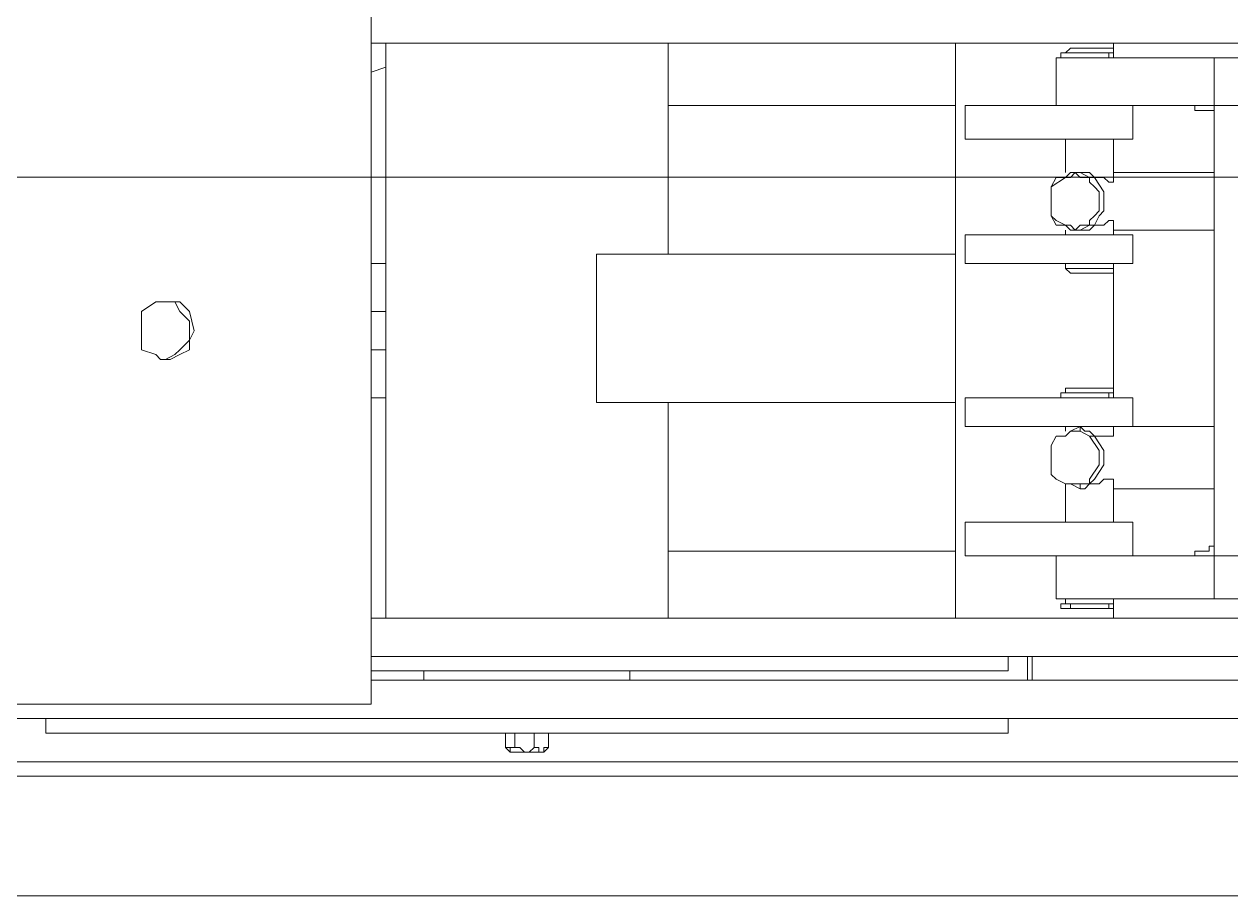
# Model space of a CAD drawing. Header units: metres. Extents: x -13545 to 152404, y -11890 to 28436.
# Drawn here: x 3990.3 to 4071.5, y 591.7 to 650.3 of the extents above; entities that cross this region are included whole.
import ezdxf

# ---------------------------------------------------------------- set-up
doc = ezdxf.new("R2010")
doc.units = ezdxf.units.M
doc.header["$LTSCALE"] = 100
doc.header["$MEASUREMENT"] = 0
doc.layers.get('0').update_dxf_attribs({"color": 9, "lineweight": 9})
doc.layers.add('25', color=8, linetype='Continuous', lineweight=9)
doc.layers.add('32-ekipman', color=9, linetype='Continuous', lineweight=9)
doc.styles.add('MuuM_TEXT-STANDART', font='ARIALN.TTF')
doc.dimstyles.new('MuuM_DIM200', dxfattribs={"dimscale": 20, "dimtxt": 2, "dimasz": 1, "dimexe": 1, "dimexo": 1, "dimgap": 1, "dimtad": 1, "dimdec": 1, "dimrnd": 0.5, "dimdsep": 46, "dimtxsty": 'MuuM_TEXT-STANDART', "dimblk": 'ARCHTICK', "dimcen": 0, "dimdle": 0.15, "dimclrd": 256, "dimclre": 256, "dimclrt": 256, "dimadec": 0, "dimazin": 0, "dimtfac": 5, "dimtdec": 1, "dimtix": 1, "dimtmove": 2, "dimatfit": 3, "dimldrblk": 'DOT', "dimfxl": 3, "dimfxlon": 1, "dimtolj": 1, "dimlwd": -1, "dimlwe": -1, "dimarcsym": 0})

# ---------------------------------------------------------------- blocks, each defined once
blk = doc.blocks.new('h')
for points in [[(181693.944, -16269.627), (181894.009, -16269.627)], [(181892.72, -16277.681), (181698.776, -16277.681)], [(181892.72, -16278.648), (181698.776, -16278.648)], [(181797.681, -16279.614), (181798.003, -16279.292)], [(181797.681, -16279.614), (181798.003, -16279.614), (181798.003, -16279.292), (181798.326, -16279.292), (181798.326, -16279.614), (181798.648, -16279.614)], [(181798.003, -16279.292), (181800.259, -16279.292)], [(181798.648, -16279.614), (181798.648, -16279.614), (181798.97, -16279.292), (181799.292, -16279.292), (181799.614, -16279.614), (181799.936, -16279.614)], [(181799.936, -16279.614), (181800.259, -16279.614), (181800.259, -16279.292), (181800.259, -16279.292), (181800.259, -16279.614), (181800.581, -16279.614)], [(181800.581, -16279.614), (181800.259, -16279.292)], [(181797.681, -16280.581), (181797.681, -16279.614)], [(181798.648, -16280.581), (181798.648, -16279.614)], [(181799.936, -16280.581), (181799.936, -16279.614)], [(181800.581, -16280.581), (181800.581, -16279.614)], [(181831.509, -16280.581), (181766.753, -16280.581)], [(181766.753, -16280.581), (181766.753, -16281.547)], [(181801.869, -16280.581), (181796.715, -16280.581)], [(181796.715, -16280.581), (181796.715, -16280.581)], [(181797.681, -16280.581), (181800.581, -16280.581)], [(181798.003, -16280.581), (181800.259, -16280.581)], [(181798.003, -16280.581), (181798.003, -16280.581)], [(181801.869, -16280.581), (181801.869, -16280.581)], [(181831.509, -16280.581), (181831.509, -16281.547)], [(181901.097, -16281.547), (181695.554, -16281.547)], [(181809.601, -16282.514), (181855.671, -16282.514)], [(181809.601, -16282.514), (181809.601, -16284.769)], [(181809.601, -16284.125), (181692.655, -16284.125)], [(181765.142, -16284.125), (181765.142, -16285.735)], [(181765.465, -16284.125), (181765.465, -16285.735)], [(181792.204, -16284.125), (181806.058, -16284.125)], [(181792.204, -16284.769), (181792.204, -16284.125)], [(181806.058, -16284.769), (181806.058, -16284.125)], [(181800.903, -16284.769), (181766.753, -16284.769)], [(181766.753, -16284.769), (181766.753, -16285.735)], [(181799.292, -16284.769), (181806.058, -16284.769)], [(181809.601, -16284.769), (181806.058, -16284.769)], [(181809.601, -16284.769), (181809.601, -16285.413)], [(181809.601, -16285.735), (181686.856, -16285.735)], [(181809.601, -16330.194), (181809.601, -16285.413)], [(181809.601, -16288.313), (181686.856, -16288.313)], [(181770.297, -16288.313), (181759.666, -16288.313)], [(181759.666, -16288.313), (181759.666, -16289.601)], [(181770.297, -16288.313), (181770.297, -16326.973)], [(181808.635, -16288.313), (181789.627, -16288.313)], [(181789.627, -16288.313), (181789.627, -16302.81)], [(181808.635, -16288.313), (181808.635, -16326.973)], [(181759.666, -16288.957), (181762.887, -16288.957)], [(181759.666, -16288.957), (181762.887, -16288.957)], [(181759.666, -16288.957), (181762.565, -16288.957)], [(181759.666, -16288.957), (181759.666, -16289.279)], [(181759.666, -16288.957), (181759.666, -16288.957)], [(181759.988, -16288.957), (181763.209, -16288.957)], [(181759.988, -16289.279), (181759.988, -16288.957)], [(181762.565, -16288.957), (181762.887, -16288.957)], [(181762.565, -16288.957), (181762.565, -16289.279)], [(181763.209, -16288.957), (181763.209, -16289.279)], [(181718.106, -16289.601), (181763.532, -16289.601)], [(181752.9, -16292.501), (181752.9, -16289.601)], [(181763.209, -16289.279), (181759.666, -16289.279)], [(181759.666, -16289.279), (181759.666, -16289.601)], [(181762.887, -16289.279), (181762.887, -16289.601)], [(181763.532, -16292.501), (181763.532, -16289.601)], [(181729.06, -16292.501), (181754.189, -16292.501)], [(181731.315, -16292.501), (181763.532, -16292.501)], [(181753.222, -16292.501), (181752.9, -16292.501), (181752.9, -16292.823)], [(181752.9, -16293.145), (181752.9, -16293.145), (181753.222, -16293.145), (181753.222, -16292.823)], [(181752.9, -16292.823), (181752.9, -16292.823), (181752.9, -16293.145)], [(181752.9, -16322.14), (181752.9, -16293.145)], [(181752.9, -16322.14), (181752.9, -16293.145)], [(181754.189, -16292.823), (181753.222, -16292.823)], [(181754.189, -16292.501), (181754.189, -16292.823)], [(181769.653, -16292.501), (181758.377, -16292.501)], [(181758.377, -16292.501), (181758.377, -16294.756)], [(181769.653, -16294.756), (181769.653, -16292.501)], [(181789.627, -16292.823), (181770.297, -16292.823)], [(181769.653, -16294.756), (181758.377, -16294.756)], [(181759.666, -16294.756), (181759.666, -16297.011)], [(181759.666, -16294.756), (181759.666, -16297.656)], [(181762.887, -16294.756), (181762.887, -16297.333)], [(181752.9, -16297.011), (181759.666, -16297.011)], [(181761.921, -16297.011), (181761.599, -16297.011), (181761.276, -16297.333)], [(181762.565, -16297.333), (181761.921, -16297.011)], [(181761.921, -16297.333), (181761.921, -16297.011)], [(181759.666, -16297.333), (181759.666, -16297.656)], [(181759.666, -16297.656), (181759.666, -16297.333)], [(181761.276, -16297.333), (181760.954, -16297.333), (181760.632, -16297.333), (181760.31, -16297.656), (181759.666, -16297.656)], [(181761.921, -16301.199), (181761.921, -16300.877), (181761.276, -16300.555), (181760.954, -16300.555), (181760.31, -16299.589), (181760.31, -16298.622), (181760.954, -16297.656), (181761.276, -16297.333), (181761.921, -16297.333)], [(181762.243, -16300.877), (181761.921, -16300.877), (181761.276, -16300.555), (181761.276, -16300.555), (181760.632, -16299.589), (181760.632, -16298.622), (181761.276, -16297.656), (181761.276, -16297.333), (181761.921, -16297.333), (181762.243, -16297.333)], [(181761.921, -16301.199), (181762.565, -16300.877), (181762.887, -16300.555), (181763.532, -16300.555), (181763.854, -16299.911), (181763.854, -16299.589), (181763.854, -16298.944), (181763.854, -16298.622), (181763.854, -16297.978), (181763.532, -16297.656), (181762.887, -16297.333), (181762.565, -16297.333)], [(181762.243, -16300.877), (181762.565, -16300.877), (181762.887, -16300.555), (181763.532, -16300.555), (181763.854, -16299.911), (181763.854, -16299.589), (181763.854, -16298.944), (181763.854, -16298.622), (181763.854, -16297.978), (181763.532, -16297.656), (181762.887, -16297.333), (181762.565, -16297.333), (181762.243, -16297.333)], [(181752.9, -16301.199), (181759.666, -16301.199)], [(181769.653, -16301.199), (181758.377, -16301.199)], [(181758.377, -16301.199), (181758.377, -16303.132)], [(181759.666, -16300.555), (181759.666, -16301.199)], [(181759.666, -16300.555), (181759.666, -16300.555), (181760.31, -16300.555), (181760.632, -16300.555), (181760.954, -16300.555)], [(181760.954, -16300.555), (181761.276, -16300.877), (181761.599, -16300.877), (181761.921, -16301.199)], [(181762.887, -16300.877), (181762.887, -16301.199)], [(181769.653, -16303.132), (181769.653, -16301.199)], [(181794.46, -16302.81), (181770.297, -16302.81)], [(181794.46, -16303.132), (181794.46, -16302.81), (181794.46, -16302.81)], [(181769.653, -16303.132), (181758.377, -16303.132)], [(181759.666, -16303.132), (181763.209, -16303.132)], [(181759.666, -16303.132), (181759.666, -16312.153)], [(181759.666, -16303.132), (181759.666, -16303.455)], [(181759.666, -16303.455), (181762.887, -16303.455)], [(181759.666, -16303.455), (181759.666, -16303.777)], [(181759.988, -16303.455), (181759.988, -16303.132)], [(181763.209, -16303.455), (181759.988, -16303.455)], [(181762.887, -16303.455), (181762.887, -16303.777)], [(181763.209, -16303.455), (181763.209, -16303.132)], [(181794.46, -16303.132), (181794.46, -16303.132)], [(181794.46, -16312.153), (181794.46, -16303.132)], [(181809.601, -16303.132), (181808.635, -16303.132)], [(181759.666, -16303.777), (181762.565, -16303.777)], [(181759.666, -16303.777), (181762.887, -16303.777)], [(181762.887, -16303.777), (181762.565, -16303.777)], [(181823.455, -16305.71), (181823.132, -16305.71), (181822.488, -16306.032), (181821.844, -16306.354), (181821.844, -16306.998), (181821.522, -16307.643)], [(181822.81, -16306.032), (181822.488, -16306.354), (181821.844, -16306.998), (181821.844, -16307.643)], [(181823.455, -16305.71), (181822.81, -16306.032)], [(181823.777, -16305.71), (181823.455, -16305.71)], [(181825.065, -16307.643), (181825.065, -16306.998), (181825.065, -16306.354), (181824.099, -16306.032), (181823.777, -16305.71)], [(181808.635, -16306.354), (181809.601, -16306.354)], [(181825.065, -16308.931), (181825.065, -16306.354)], [(181821.522, -16307.643), (181821.844, -16308.931), (181822.488, -16309.576), (181823.132, -16309.576), (181823.455, -16309.576)], [(181821.844, -16307.643), (181821.844, -16308.287), (181822.488, -16308.931), (181822.81, -16309.576)], [(181825.065, -16308.287), (181825.065, -16307.643)], [(181823.455, -16309.576), (181823.777, -16309.576), (181824.099, -16309.576), (181825.065, -16308.931), (181825.065, -16308.287)], [(181809.601, -16308.931), (181808.635, -16308.931)], [(181822.81, -16309.576), (181823.455, -16309.576)], [(181759.666, -16311.509), (181762.565, -16311.509)], [(181759.666, -16311.509), (181759.666, -16311.831)], [(181759.666, -16311.831), (181762.887, -16311.831)], [(181759.666, -16311.831), (181759.666, -16312.153)], [(181762.565, -16311.509), (181762.887, -16311.831)], [(181762.887, -16311.831), (181762.887, -16312.153)], [(181769.653, -16312.153), (181758.377, -16312.153)], [(181758.377, -16312.153), (181758.377, -16314.086)], [(181763.209, -16312.153), (181759.666, -16312.153)], [(181759.666, -16312.153), (181762.887, -16312.153)], [(181759.988, -16312.153), (181763.209, -16312.153)], [(181769.653, -16312.153), (181769.653, -16314.086)], [(181794.46, -16312.475), (181794.46, -16312.153)], [(181794.46, -16312.797), (181794.46, -16312.475)], [(181808.635, -16312.153), (181809.601, -16312.153)], [(181794.46, -16312.797), (181770.297, -16312.797)], [(181789.627, -16312.797), (181789.627, -16326.973)], [(181769.653, -16314.086), (181758.377, -16314.086)], [(181759.666, -16314.086), (181759.666, -16314.408)], [(181759.666, -16314.086), (181759.666, -16314.73)], [(181762.887, -16314.086), (181762.887, -16314.408)], [(181752.9, -16314.408), (181759.666, -16314.408)], [(181761.276, -16314.408), (181760.954, -16314.73), (181760.632, -16314.73), (181760.31, -16314.73), (181759.988, -16315.053), (181759.666, -16315.053), (181759.666, -16314.73)], [(181761.921, -16314.408), (181761.921, -16314.408), (181761.276, -16314.73), (181760.954, -16314.73), (181760.632, -16315.375), (181760.31, -16315.697), (181760.31, -16316.986), (181760.954, -16317.952), (181761.276, -16317.952), (181761.921, -16318.274)], [(181762.243, -16314.408), (181761.921, -16314.73), (181761.276, -16314.73), (181761.276, -16315.053), (181760.954, -16315.375), (181760.632, -16315.697), (181760.632, -16316.986), (181760.954, -16317.308), (181761.276, -16317.63), (181761.276, -16317.952), (181761.921, -16317.952), (181762.243, -16318.274)], [(181761.921, -16314.408), (181761.276, -16314.408)], [(181761.921, -16314.408), (181762.565, -16314.408), (181762.887, -16314.73), (181763.532, -16314.73), (181763.854, -16315.375), (181763.854, -16315.697), (181763.854, -16316.341), (181763.854, -16316.986), (181763.854, -16317.308), (181763.532, -16317.952), (181762.887, -16317.952), (181762.565, -16318.274)], [(181762.243, -16314.408), (181762.565, -16314.73), (181762.887, -16314.73), (181763.532, -16315.053), (181763.854, -16315.375), (181763.854, -16315.697), (181763.854, -16316.341), (181763.854, -16316.986), (181763.854, -16317.308), (181762.887, -16317.952), (181762.565, -16317.952), (181762.243, -16318.274)], [(181752.9, -16318.274), (181759.666, -16318.274)], [(181759.666, -16317.952), (181759.666, -16317.63), (181759.988, -16317.63), (181760.31, -16317.952), (181760.632, -16317.952), (181760.954, -16317.952)], [(181759.666, -16317.952), (181759.666, -16317.952)], [(181759.666, -16317.952), (181759.666, -16320.529)], [(181759.666, -16318.274), (181759.666, -16320.529)], [(181760.954, -16317.952), (181761.276, -16318.274), (181761.921, -16318.274)], [(181762.565, -16318.274), (181761.921, -16318.274)], [(181761.921, -16318.274), (181761.921, -16318.274)], [(181762.887, -16318.274), (181762.887, -16320.529)], [(181769.653, -16320.529), (181758.377, -16320.529)], [(181758.377, -16320.529), (181758.377, -16322.785)], [(181769.653, -16320.529), (181769.653, -16322.785)], [(181753.222, -16322.462), (181752.9, -16322.462), (181752.9, -16322.14)], [(181752.9, -16322.14), (181752.9, -16322.462)], [(181754.189, -16322.785), (181729.06, -16322.785)], [(181731.315, -16322.785), (181763.532, -16322.785)], [(181752.9, -16322.462), (181752.9, -16322.462), (181752.9, -16322.785), (181753.222, -16322.785), (181753.222, -16322.785)], [(181752.9, -16322.785), (181752.9, -16326.006)], [(181754.189, -16322.462), (181753.222, -16322.462)], [(181754.189, -16322.785), (181754.189, -16322.462)], [(181769.653, -16322.785), (181758.377, -16322.785)], [(181759.666, -16322.785), (181759.666, -16322.785)], [(181759.666, -16322.785), (181759.666, -16322.785)], [(181762.887, -16322.785), (181762.887, -16322.785)], [(181763.532, -16326.006), (181763.532, -16322.785)], [(181770.297, -16322.785), (181789.627, -16322.785)], [(181808.635, -16325.362), (181809.601, -16325.04)], [(181763.532, -16326.006), (181710.052, -16326.006)], [(181759.666, -16326.006), (181763.209, -16326.006)], [(181759.666, -16326.006), (181759.666, -16326.973)], [(181759.666, -16326.006), (181759.666, -16326.328)], [(181759.666, -16326.328), (181762.887, -16326.328)], [(181759.666, -16326.328), (181762.887, -16326.328)], [(181759.666, -16326.328), (181759.666, -16326.651)], [(181759.666, -16326.328), (181759.666, -16326.328)], [(181759.988, -16326.328), (181759.988, -16326.006)], [(181763.209, -16326.328), (181759.988, -16326.328)], [(181762.887, -16326.328), (181762.565, -16326.651)], [(181762.887, -16326.328), (181762.887, -16326.328)], [(181763.209, -16326.328), (181763.209, -16326.006)], [(181809.601, -16326.973), (181686.856, -16326.973)], [(181759.666, -16326.651), (181762.565, -16326.651)], [(181770.297, -16326.973), (181759.666, -16326.973)], [(181765.142, -16326.973), (181765.142, -16326.973)], [(181765.465, -16326.973), (181765.465, -16326.973)], [(181809.601, -16326.973), (181789.627, -16326.973)], [(181797.359, -16326.973), (181797.359, -16326.973)], [(181800.903, -16326.973), (181800.903, -16326.973)]]:
    blk.add_lwpolyline(points)
blk = doc.blocks.new('_ArchTick')
at = {"color": 0, "linetype": 'ByBlock', "const_width": 0.15}
blk.add_lwpolyline([(-0.5, -0.5), (0.5, 0.5)], dxfattribs=at)
blk = doc.blocks.new('*D405')
at = {"layer": '25', "transparency": 16777216}
for p, q in [((875, -32730.792), (875, -32650.792)), ((4425, -32730.792), (4425, -32650.792)), ((872, -32670.792), (4428, -32670.792))]:
    blk.add_line(p, q, dxfattribs=at)
at = {"layer": '25', "transparency": 16777216, "xscale": 20, "yscale": 20, "zscale": 20, "rotation": 180}
blk.add_blockref('_ArchTick', (875, -32670.792), dxfattribs=at)
at = {"layer": '25', "transparency": 16777216, "xscale": 20, "yscale": 20, "zscale": 20}
blk.add_blockref('_ArchTick', (4425, -32670.792), dxfattribs=at)
at = {"layer": '25', "transparency": 16777216, "insert": (2650, -32625.263), "char_height": 50, "attachment_point": 5, "style": 'MuuM_TEXT-STANDART'}
blk.add_mtext('\\A1;3550', dxfattribs=at)
blk = doc.blocks.new('_Dot')
at = {"color": 0, "linetype": 'ByBlock', "lineweight": -2}
blk.add_line((-0.5, 0), (-1, 0), dxfattribs=at)
at = {"color": 0, "linetype": 'ByBlock', "const_width": 0.5}
blk.add_lwpolyline([(-0.25, 0, 1), (0.25, 0, 1)], format="xyb", close=True, dxfattribs=at)
blk = doc.blocks.new('2.bod.Mimari')
at = {"layer": '32-ekipman', "ltscale": 2, "rotation": 180}
blk.add_blockref('h', (185823.255, -24307.965), dxfattribs=at)
at = {"layer": '25'}
dim = blk.add_linear_dim(base=(4425, -7990), p1=(875, -8249.415), p2=(4425, -8179.387), dimstyle='MuuM_DIM200', override={"dimtxt": 2.5}, dxfattribs=at)
dim.commit()
dim.dimension.update_dxf_attribs({"geometry": '*D405', "text_midpoint": (2650, -7944.471), "insert": (0, 24680.792)})

msp = doc.modelspace()

# ---------------------------------------------------------------- block references
msp.add_blockref('2.bod.Mimari', (0, 8630))

doc.saveas('drawing.dxf')
